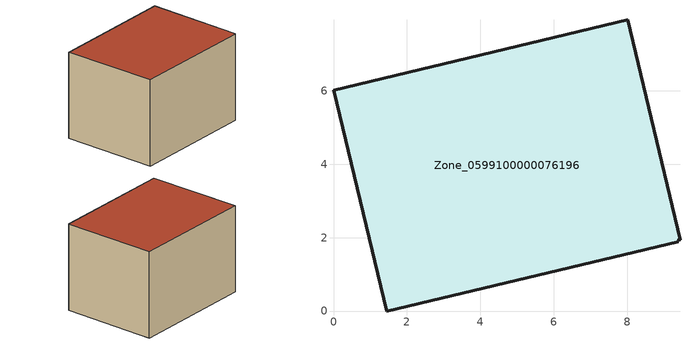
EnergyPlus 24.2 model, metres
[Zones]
Zone_0599100000076196
 floor ground (C_G): 9.44,1.95 9.37,1.94 9.39,1.89 1.45,0 0,6.02 8.01,7.93 z0
 wall outside (C_F): 9.44,1.95 8.01,7.93 0,6.02 1.45,0 9.39,1.89 9.37,1.94 9.44,1.95 z0:5.71
 roof outside (C_R): 9.37,1.94 9.44,1.95 8.01,7.93 0,6.02 1.45,0 9.39,1.89 z5.71
[BUILDING]
Pand.0599100000076196: North Axis=0; Terrain=City; Loads Convergence Tolerance Value=0.04; Temperature Convergence Tolerance Value=0.4; Solar Distribution=FullExterior; Maximum Number of Warmup Days=25; Minimum Number of Warmup Days=1
[Site:Location]
Rotterdam.The.Hague.AP_ZH_NLD Design_Conditions: Latitude=51.96; Longitude=4.45; Time Zone=1; Elevation=-4.5
[SITE:GROUNDTEMPERATURE:BUILDINGSURFACE]
18, 18, 18, 18, 18, 18, 18, 18, 18, 18, 18, 18
[MATERIAL] Thermal Absorptance=0.9; Solar Absorptance=0.7; Visible Absorptance=0.7
Name | Roughness | Thickness | Conductivity | Density | Specific Heat
G.TI.1965-1974 | MediumSmooth | 0.15 | 0.882353 | 540 | 1210
F.TI.1965-1974 | Rough | 0.3 | 0.697674 | 1920 | 840
R.TI.1965-1974 | MediumRough | 0.2 | 0.232558 | 1500 | 1000
[CONSTRUCTION]
C_G: G.TI.1965-1974
C_F: F.TI.1965-1974
C_R: R.TI.1965-1974
[ZONE]
Zone_0599100000076196: Type=1; Multiplier=1; Ceiling Height=Autocalculate; Volume=Autocalculate; Floor Area=autocalculate; Part of Total Floor Area=Yes
[ZONEINFILTRATION:DESIGNFLOWRATE]
Infil_Zone_0599100000076196: Zone or ZoneList or Space or SpaceList=Zone_0599100000076196; Schedule=AlwaysOn; Design Flow Rate Calculation Method=Flow/Area; Flow Rate per Floor Area=0.003; Constant Term Coefficient=1; Temperature Term Coefficient=0; Velocity Term Coefficient=0; Velocity Squared Term Coefficient=0
[HVACTEMPLATE:ZONE:IDEALLOADSAIRSYSTEM]
Zone_0599100000076196: Maximum Heating Supply Air Temperature=50; Minimum Cooling Supply Air Temperature=13; Maximum Heating Supply Air Humidity Ratio=0.0156; Minimum Cooling Supply Air Humidity Ratio=0.0077; Heating Limit=NoLimit; Cooling Limit=NoLimit; Dehumidification Control Type=ConstantSensibleHeatRatio; Cooling Sensible Heat Ratio=0.7; Dehumidification Setpoint=60; Humidification Control Type=None; Humidification Setpoint=30; Outdoor Air Method=None; Outdoor Air Flow Rate per Person=0.00944; Outdoor Air Flow Rate per Zone Floor Area=0; Outdoor Air Flow Rate per Zone=0; Demand Controlled Ventilation Type=None; Outdoor Air Economizer Type=NoEconomizer; Heat Recovery Type=None; Sensible Heat Recovery Effectiveness=0.7; Latent Heat Recovery Effectiveness=0.65
[ZONECONTROL:THERMOSTAT]
ThermostatControl_Zone_0599100000076196: Zone or ZoneList=Zone_0599100000076196; Control Type Schedule=DualSetpointControlType; Control 1=Thermostat_Zone_0599100000076196; Temperature Difference Between Cutout And Setpoint=0
[THERMOSTATSETPOINT:DUALSETPOINT]
Thermostat_Zone_0599100000076196: Heating Setpoint Temperature Schedule=HeatingSetpoint_Zone_0599100000076196; Cooling Setpoint Temperature Schedule=CoolingSetpoint_Zone_0599100000076196
[SCHEDULE:COMPACT]
HeatingSetpoint_Zone_0599100000076196: Through: 12/31, For: AllDays, Until: 24:00, 21
CoolingSetpoint_Zone_0599100000076196: Through: 12/31, For: AllDays, Until: 24:00, 24
DualSetpointControlType: Through: 12/31, For: AllDays, Until: 24:00, 4
AlwaysOn: Through: 12/31, For: AllDays, Until: 24:00, 1
